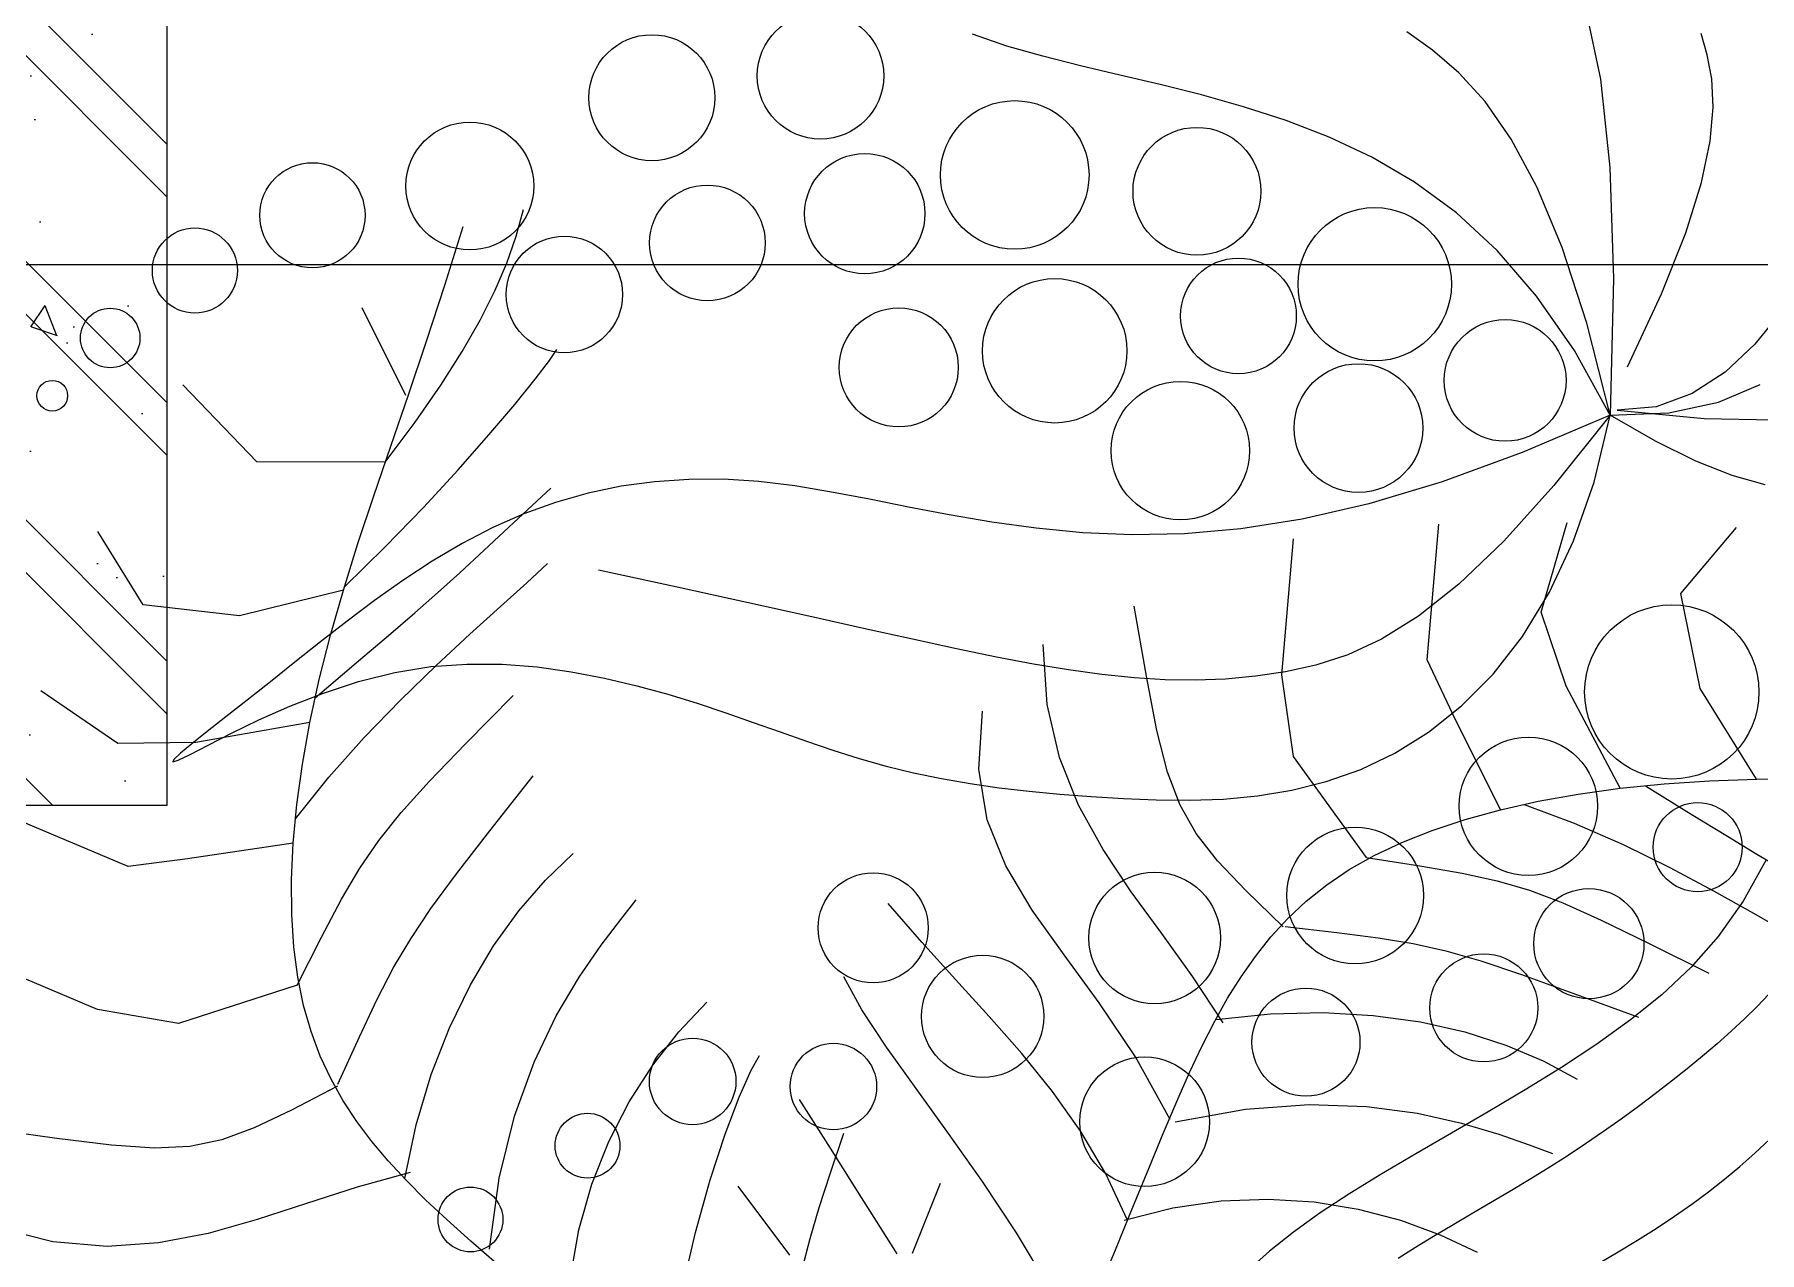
# Model space of a CAD drawing. Header units: millimetres. Extents: x -1030105 to 906887, y -616134 to 1220667.
# Drawn here: x -63602 to -62799, y 529337 to 529903 of the extents above; entities that cross this region are included whole.
import ezdxf
from ezdxf.enums import TextEntityAlignment as Align

# ---------------------------------------------------------------- set-up
doc = ezdxf.new("R2010")
doc.units = ezdxf.units.MM
doc.header["$MEASUREMENT"] = 0
doc.linetypes.add('CENTER', pattern=[2, 1.25, -0.25, 0.25, -0.25])
doc.linetypes.add('DASH', pattern=[0.35, 0.25, -0.1])
for name, color, linetype in [('A-Column', 4, 'Continuous'), ('A-Furniture', 143, 'Continuous'), ('A-Tree', 98, 'Continuous'), ('XR-BC-zColumn$0$LBC - BEACH CLUB - 240809 DG Rev$0$DA-WALL-PATT', 8, 'Continuous')]:
    doc.layers.add(name, color=color, linetype=linetype)
doc.styles.add('Arial_Bold', font='arialbd.ttf')

# ---------------------------------------------------------------- blocks, each defined once
blk = doc.blocks.new('FUR')
at = {"layer": 'A-Furniture', "color": 8, "linetype": 'DASH', "ltscale": 50}
blk.add_open_spline([(-56447.03599999993, -6097.049467972713), (-55194.80878073322, -4879.432741814177), (-50278.88373038909, -2284.573604768259), (-42421.47772418463, -5454.796933513135), (-32732.45049999998, -11254.02927138517), (-23301.95049999998, -9202.029271385167), (-18023.95049999998, -504.5292713851668), (-16595.45049999998, 8921.470728614833), (-19600.32320915881, 15918.27845925349), (-21321.18391267408, 18705.60147339047), (-21789.72381129679, 19344.96383619693)], degree=3, knots=[32574.7262056019, 32574.7262056019, 32574.7262056019, 32574.7262056019, 37697.74124470179, 48060.13185932349, 55585.25195803288, 69452.98974218499, 76151.42226405158, 84447.8370469563, 94470.7732435007, 98031.73488863441, 98031.73488863441, 98031.73488863441, 98031.73488863441], dxfattribs=at)
blk = doc.blocks.new('CAY8')
at = {"color": 0, "linetype": 'ByBlock'}
for p, q in [((-351.6444381290403, 305.9986172525332), (-340.1534032631444, 344.7551964492395)), ((-308.5530443902589, 301.6923264840461), (-297.061983541249, 340.4489056807524)), ((-391.0259884409297, 313.6002125650575), (-390.4267262721751, 334.7071972291542)), ((-272.6435279554989, 308.8694714781032), (-259.7160812525308, 333.2717606866954)), ((-421.5420808075341, 311.3281378751144), (-419.1543394197997, 328.9654699182738)), ((-230.9884681044477, 305.9986172525332), (-210.8791440974583, 321.7883249242168)), ((-391.1564333499318, 297.2719065580695), (-391.0259884409297, 313.6002125650575)), ((-421.0964048802834, 295.1873359887049), (-421.5420808075341, 311.3281378751144)), ((-269.7707562475825, 285.9025999530804), (-272.6435279554989, 308.8694714781032)), ((-353.0808239829985, 281.5963091846588), (-351.6444381290403, 305.9986172525332)), ((-304.2438868283843, 284.4671634106871), (-308.5530443902589, 301.6923264840461)), ((-230.9884681044477, 277.2900184166301), (-230.9884681044477, 305.9986172525332)), ((-185.02430265775, 277.2900184166301), (-164.9149786507605, 301.6923264840461)), ((-390.5339887516147, 284.5272948365182), (-391.1564333499318, 297.2719065580695)), ((-418.3587613015388, 280.162064025355), (-421.0964048802834, 295.1873359887049)), ((-275.45694403177, 291.7767229568726), (-276.2150402083917, 291.9934766523456)), ((-276.2150402083917, 291.9934766523456), (-275.565391181115, 290.5095494208235)), ((-273.4350054093502, 290.0593684473224), (-275.45694403177, 291.7767229568726)), ((-275.565391181115, 290.5095494208235), (-273.4423022445098, 287.1957228446499)), ((-273.4423022445098, 287.1957228446499), (-270.0929109040862, 282.2062252904234)), ((-270.2931270996905, 287.0414932372678), (-273.4350054093502, 290.0593684473224)), ((-266.175211861153, 282.923177440347), (-270.2931270996905, 287.0414932372678)), ((-388.8745823986083, 274.171393028797), (-390.5339887516147, 284.5272948365182)), ((-337.8384492674795, 247.9505052750046), (-353.0808239829985, 281.5963091846588)), ((-296.1236186878577, 253.8574933017753), (-304.2438868283843, 284.4671634106871)), ((-270.0929109040862, 282.2062252904234), (-265.8425627180895, 275.7661468222304)), ((-260.0703836181037, 252.9950194222129), (-269.7707562475825, 285.9025999530804)), ((-261.2251624515102, 277.9045011694125), (-266.175211861153, 282.923177440347)), ((-413.8705997349225, 265.8713217517015), (-418.3587613015388, 280.162064025355)), ((-255.5868816293205, 272.1855445386263), (-261.2251624515102, 277.9045011694125)), ((-219.9492264649725, 247.5571832707883), (-230.9884681044477, 277.2900184166301)), ((-180.9310226004291, 239.474281286648), (-185.02430265775, 277.2900184166301)), ((-385.8941420438041, 265.0092167622515), (-388.8745823986083, 274.171393028797)), ((-265.8425627180895, 275.7661468222304), (-261.0166032459438, 268.1005775022586)), ((-249.4042721525529, 265.966387661103), (-255.5868816293205, 272.1855445386263)), ((-408.1733698438602, 251.9341089335303), (-413.8705997349225, 265.8713217517015)), ((-261.0166032459438, 268.1005775022586), (-255.940378045043, 259.4346073942015)), ((-242.8191512641624, 259.4148060442985), (-249.4042721525529, 265.966387661103)), ((-381.3085954391117, 255.8457816656028), (-385.8941420438041, 265.0092167622515)), ((-374.8338703377503, 245.4861033667858), (-381.3085954391117, 255.8457816656028)), ((-255.940378045043, 259.4346073942015), (-250.9392326744182, 249.9933265614909)), ((-235.9649941446241, 252.569356772643), (-242.8191512641624, 259.4148060442985)), ((-401.8085212915812, 237.9694253371508), (-408.1733698438602, 251.9341089335303)), ((-326.7260404698445, 250.2454791255386), (-317.2173999558927, 251.9394438896943)), ((-317.2173999558927, 251.9394438896943), (-306.9992885301599, 253.1448896754246)), ((-306.9992885301599, 253.1448896754246), (-296.1236186878577, 253.8574933017753)), ((-296.1236186878577, 253.8574933017753), (-284.6423029247217, 254.0729315885128)), ((-288.9087036753826, 253.9928757754769), (-275.4918624506372, 245.5643056430799)), ((-284.6423029247217, 254.0729315885128), (-272.6072537363561, 253.7868813553378)), ((-272.6072537363561, 253.7868813553378), (-260.0703836181037, 252.9950194222129)), ((-260.0703836181037, 252.9950194222129), (-247.0836050655689, 251.6930226083805)), ((-252.6196084867534, 252.2480377560005), (-240.9814852950494, 241.3095226391324)), ((-247.0836050655689, 251.6930226083805), (-233.6988305749455, 249.8765677337378)), ((-228.9731904581549, 245.4362923239914), (-235.9649941446241, 252.569356772643)), ((-160.6058210888859, 235.6625661346134), (-136.1873655026775, 251.4522926655791)), ((-366.1858944916949, 232.7351974941284), (-374.8338703377503, 245.4861033667858)), ((-351.0210928378638, 242.3340655863303), (-343.5687643356123, 245.4265780708174)), ((-343.5687643356123, 245.4265780708174), (-335.493485770201, 248.06948014915)), ((-337.8384492674795, 247.9505052750046), (-322.8641005922091, 242.4002200870182)), ((-335.493485770201, 248.06948014915), (-326.7260404698445, 250.2454791255386)), ((-275.4918624506372, 245.5643056430799), (-262.6114872929738, 236.4684884238177)), ((-250.9392326744182, 249.9933265614909), (-246.3385126922494, 240.0018250665762)), ((-233.6988305749455, 249.8765677337378), (-219.9492264649725, 247.5571832707883)), ((-221.9751298696265, 238.0218651765917), (-228.9731904581549, 245.4362923239914)), ((-219.9492264649725, 247.5571832707883), (-205.7929743512486, 244.8098043039008)), ((-218.9424817393719, 247.3617989796421), (-205.8108754148689, 236.6627207476431)), ((-357.9196879496576, 238.8092353924603), (-351.0210928378638, 242.3340655863303)), ((-322.8641005922091, 242.4002200870182), (-311.0327043052803, 237.7738229602128)), ((-240.9814852950494, 241.3095226391324), (-231.8142538924858, 232.7307029825552)), ((-205.7929743512486, 244.8098043039008), (-191.1695096730964, 241.725217570247)), ((-191.1695096730964, 241.725217570247), (-176.0182678697729, 238.3942098074567)), ((-395.317503742297, 223.5962707292001), (-401.8085212915812, 237.9694253371508)), ((-364.3337663431721, 234.8693801853242), (-357.9196879496576, 238.8092353924603)), ((-311.0327043052803, 237.7738229602128), (-301.2604380493412, 233.4394929006539)), ((-262.6114872929738, 236.4684884238177), (-250.4236456903, 227.0707428679107)), ((-246.3385126922494, 240.0018250665762), (-242.4635636572402, 229.6851929732165)), ((-215.1022020440414, 230.3323278085609), (-221.9751298696265, 238.0218651765917)), ((-205.8108754148689, 236.6627207476431), (-192.9314197323383, 226.742412977308)), ((-180.9310226004291, 239.474281286648), (-168.0695853121852, 232.013656301724)), ((-176.0182678697729, 238.3942098074567), (-160.2786843797494, 234.9075677534875)), ((-375.985239665386, 225.8137655163755), (-370.3325446909785, 230.5317926611697)), ((-370.3325446909785, 230.5317926611697), (-364.3337663431721, 234.8693801853242)), ((-365.5941554632645, 232.7310793165179), (-350.9293902984045, 227.9485734774444)), ((-301.2604380493412, 233.4394929006539), (-292.4634794650101, 228.7654089153893)), ((-231.8142538924858, 232.7307029825552), (-224.3024592071142, 225.7807839658217)), ((-208.4857966457475, 222.3739326986051), (-215.1022020440414, 230.3323278085609)), ((-168.0695853121852, 232.013656301724), (-156.3978482512011, 225.7208118497165)), ((-160.2786843797494, 234.9075677534875), (-143.8901946426759, 231.3560781446595)), ((-143.8901946426759, 231.3560781446595), (-126.7922340978093, 227.8305277189302)), ((-381.3610679386384, 220.7325914474513), (-375.985239665386, 225.8137655163755)), ((-350.9293902984045, 227.9485734774444), (-339.2605204977717, 223.9517009842257)), ((-292.4634794650101, 228.7654089153893), (-283.5580061944765, 223.1197500113358)), ((-250.4236456903, 227.0707428679107), (-239.084405130392, 217.7363877253829)), ((-242.4635636572402, 229.6851929732165), (-239.5677797067747, 219.2414261919348)), ((-224.3024592071142, 225.7807839658217), (-217.6306461669865, 219.7289707697291)), ((-192.9314197323383, 226.742412977308), (-180.6794737762229, 217.7644814190007)), ((-156.3978482512011, 225.7208118497165), (-145.7458545903773, 220.5009664513509)), ((-126.7922340978093, 227.8305277189302), (-108.9242381845379, 224.421703213864)), ((-389.2417668584512, 208.4336448758568), (-395.317503742297, 223.5962707292001)), ((-386.536456254702, 215.2882704434614), (-381.3610679386384, 220.7325914474513)), ((-339.2605204977717, 223.9517009842257), (-329.4477829553271, 220.1860648017555)), ((-329.4477829553271, 220.1860648017555), (-320.3514145645731, 216.0972678942071)), ((-283.5580061944765, 223.1197500113358), (-273.4601958785552, 215.8706951949516)), ((-202.2573033394201, 214.1529323244486), (-208.4857966457475, 222.3739326986051)), ((-145.7458545903773, 220.5009664513509), (-135.9436475026141, 216.259338625061)), ((-391.6166716450225, 209.4116316665695), (-386.536456254702, 215.2882704434614)), ((-320.3514145645731, 216.0972678942071), (-310.8316522195364, 211.13091322726)), ((-273.4601958785552, 215.8706951949516), (-261.0862261596321, 206.3864234732191)), ((-239.5677797067747, 219.2414261919348), (-237.616749291321, 208.7601440256785)), ((-239.084405130392, 217.7363877253829), (-228.7498331006991, 208.8307417467167)), ((-217.6306461669865, 219.7289707697291), (-210.9833597006782, 213.8444685738305)), ((-180.6794737762229, 217.7644814190007), (-169.4303966288699, 209.8925318219717)), ((-135.9436475026141, 216.259338625061), (-126.8212701596331, 212.9011468912449)), ((-391.1627954239866, 209.8690276816069), (-374.9443678622247, 208.2538321970806)), ((-310.8316522195364, 211.13091322726), (-299.7487328133266, 204.7326037654802)), ((-210.9833597006782, 213.8444685738305), (-203.5451447357173, 207.3964825583989)), ((-196.5481117894724, 205.6755791647975), (-202.2573033394201, 214.1529323244486)), ((-169.4303966288699, 209.8925318219717), (-159.5595473745907, 203.290169935799)), ((-126.8212701596331, 212.9011468912449), (-118.2087657349894, 210.3316097692532)), ((-118.2087657349894, 210.3316097692532), (-109.936177400994, 208.4559457785017)), ((-396.7141912121133, 203.0162115733274), (-391.6166716450225, 209.4116316665695)), ((-374.9443678622247, 208.2538321970806), (-359.6323272642385, 205.4977095190279)), ((-359.6323272642385, 205.4977095190279), (-345.2817784571434, 201.7089942900438)), ((-299.7487328133266, 204.7326037654802), (-285.9628932402975, 196.3479424730413)), ((-261.0862261596321, 206.3864234732191), (-245.3522746787185, 194.0351138525966)), ((-237.616749291321, 208.7601440256785), (-236.5041094411408, 198.3038716249448)), ((-228.7498331006991, 208.8307417467167), (-219.5759970891286, 200.7191236816088)), ((-203.5451447357173, 207.3964825583989), (-194.5005462004174, 199.6542179035769)), ((-191.4677133838977, 196.9470836177225), (-196.5481117894724, 205.6755791647975)), ((-109.936177400994, 208.4559457785017), (-101.8335483302853, 207.1793734387993)), ((-401.9414920584222, 196.0155466181914), (-396.7141912121133, 203.0162115733274)), ((-345.2817784571434, 201.7089942900438), (-331.9478262690373, 196.9960211508242)), ((-219.5759970891286, 200.7191236816088), (-211.7189645826711, 193.766852280869)), ((-194.5005462004174, 199.6542179035769), (-183.0341090234851, 189.8868797891791)), ((-159.5595473745907, 203.290169935799), (-151.4422850958636, 198.1210015104534)), ((-407.4110512876414, 188.3231732573859), (-401.9414920584222, 196.0155466181914)), ((-331.9478262690373, 196.9960211508242), (-319.6855755274282, 191.4671247433089)), ((-285.9628932402975, 196.3479424730413), (-268.3343703936243, 185.4225323160808)), ((-236.5041094411408, 198.3038716249448), (-236.1234971868234, 187.9351341406236)), ((-187.0380063996399, 187.9684877633354), (-191.4677133838977, 196.9470836177225)), ((-151.4422850958636, 198.1210015104534), (-145.4539688762798, 194.5486322947272)), ((-145.4539688762798, 194.5486322947272), (-141.9699577989722, 192.7366680390496)), ((-319.6855755274282, 191.4671247433089), (-308.5501310592354, 185.2306397093071)), ((-211.7189645826711, 193.766852280869), (-205.3348030698889, 188.3392462946522)), ((-413.2353460013674, 179.8526279462185), (-407.4110512876414, 188.3231732573859)), ((-308.5501310592354, 185.2306397093071), (-298.5965976924253, 178.3949006903658)), ((-236.1234971868234, 187.9351341406236), (-236.3685495571899, 177.7164567224263)), ((-183.2589908366335, 178.7397916012433), (-187.0380063996399, 187.9684877633354)), ((-409.0996644252064, 182.551678090118), (-387.9325918826053, 182.0549317809655)), ((-387.9325918826053, 182.0549317809655), (-369.1204170304827, 179.5734140641234)), ((-369.1204170304827, 179.5734140641234), (-352.585834899377, 175.6065559342187)), ((-352.585834899377, 175.6065559342187), (-338.2515405183203, 170.6537883855508)), ((-298.5965976924253, 178.3949006903658), (-289.880080254572, 171.0682423275739)), ((-236.3685495571899, 177.7164567224263), (-237.1329035832878, 167.7103645220941)), ((-180.1306666954679, 169.2609951314462), (-183.2589908366335, 178.7397916012433)), ((-338.2515405183203, 170.6537883855508), (-326.0402289184403, 165.2145424122882)), ((-207.9492891230166, 149.3696902261599), (-205.6244228986016, 173.1292075637557)), ((-177.6530339756191, 159.5320983542715), (-180.1306666954679, 169.2609951314462)), ((-326.0402289184403, 165.2145424122882), (-315.8745951290311, 159.788249008403)), ((-237.1329035832878, 167.7103645220941), (-238.310196294462, 157.9793826892073)), ((-315.8745951290311, 159.788249008403), (-307.6773341808275, 154.874339168784)), ((-175.8260926766943, 149.5531012693918), (-177.6530339756191, 159.5320983542715)), ((-414.8217997479205, 157.7185587842632), (-400.4439684549998, 156.8858986028954)), ((-400.4439684549998, 156.8858986028954), (-386.6384441060054, 154.6065946029285)), ((-386.6384441060054, 154.6065946029285), (-373.4893896300255, 151.0320395988911)), ((-307.6773341808275, 154.874339168784), (-301.3711411031236, 150.9722438874687)), ((-238.310196294462, 157.9793826892073), (-239.794064720516, 148.5860363743941)), ((-373.4893896300255, 151.0320395988911), (-361.0809679558206, 146.3136264043951)), ((-239.794064720516, 148.5860363743941), (-241.4854453062708, 139.5709669323205)), ((-210.1083541678654, 128.3112546407738), (-207.9492891230166, 149.3696902261599)), ((-174.6498427994793, 139.3240038772656), (-175.8260926766943, 149.5531012693918)), ((-361.0809679558206, 146.3136264043951), (-349.4973420130682, 140.6027478327251)), ((-349.4973420130682, 140.6027478327251), (-338.8226747307908, 134.0507966980167)), ((-241.4854453062708, 139.5709669323205), (-243.3144721545232, 130.8872805300725)), ((-174.1242843440396, 128.8448061773688), (-174.6498427994793, 139.3240038772656)), ((-338.8226747307908, 134.0507966980167), (-329.1411290379456, 126.8091658138819)), ((-243.3144721545232, 130.8872805300725), (-245.2185787818435, 122.466199539298)), ((-212.0859764125034, 109.6537806378929), (-210.1083541678654, 128.3112546407738)), ((-174.2202196176931, 118.1071715018279), (-174.1242843440396, 128.8448061773688)), ((-414.7415354125824, 124.4183533439082), (-397.3437647140945, 122.4695145579699)), ((-397.3437647140945, 122.4695145579699), (-381.4004546313645, 119.883527767257)), ((-381.4004546313645, 119.883527767257), (-367.456703226866, 116.975298150408)), ((-245.2185787818435, 122.466199539298), (-247.1351987057842, 114.2389463308591)), ((-174.7916601609595, 107.0694165086552), (-174.2202196176931, 118.1071715018279)), ((-367.456703226866, 116.975298150408), (-356.0576085637931, 114.0597308886809)), ((-356.0576085637931, 114.0597308886809), (-347.748268704685, 111.4517311611071)), ((-247.1351987057842, 114.2389463308591), (-249.0017654433741, 106.1367432765346)), ((-400.8985832363014, 93.93598275101431), (-382.3261971223528, 111.447556904177)), ((-347.748268704685, 111.4517311611071), (-343.0737817123427, 109.4662041477659)), ((-213.8665142366135, 93.09714804663417), (-212.0859764125034, 109.6537806378929)), ((-249.0017654433741, 106.1367432765346), (-250.7557125121002, 98.09081274672826)), ((-175.6634198214142, 95.68152118805483), (-174.7916601609595, 107.0694165086552)), ((-250.7557125121002, 98.09081274672826), (-252.3344734289913, 90.03237711354632)), ((-368.0686793536279, 85.52194599921677), (-354.7467094988297, 96.24387016711444)), ((-215.4343260186997, 78.34123669729343), (-213.8665142366135, 93.09714804663417)), ((-176.6603124478115, 83.89346552996903), (-175.6634198214142, 95.68152118805483)), ((-404.9854889286853, 89.83842626470323), (-395.2725417517631, 88.48371190679791)), ((-395.2725417517631, 88.48371190679791), (-385.9201759199477, 86.84304272534973)), ((-326.2370211945436, 80.8448275231076), (-317.1335786784821, 87.32092265924621)), ((-252.3344734289913, 90.03237711354632), (-253.675481710683, 81.89265874752346)), ((-385.9201759199477, 86.84304272534973), (-375.637969104695, 84.7583660758628)), ((-378.7738916518774, 76.90862505730365), (-368.0686793536279, 85.52194599921677)), ((-375.637969104695, 84.7583660758628), (-363.1354989780502, 82.07162931194216)), ((-253.675481710683, 81.89265874752346), (-254.7297269463725, 73.61330088520663)), ((-177.607151887858, 71.65522952460196), (-176.6603124478115, 83.89346552996903)), ((-387.9977968679432, 69.49250382983337), (-378.7738916518774, 76.90862505730365)), ((-336.401122192523, 72.3436777613988), (-326.2370211945436, 80.8448275231076)), ((-304.3026046941795, 65.52359723731388), (-294.0599241667496, 76.69442385558978)), ((-216.7737701386413, 65.08592641990435), (-215.4343260186997, 78.34123669729343)), ((-37.61673210890694, 70.35419078934683), (-35.31011444184514, 80.82557227449615)), ((-347.5809473360114, 62.30769843726921), (-336.401122192523, 72.3436777613988)), ((-254.7297269463725, 73.61330088520663), (-255.5024230092804, 65.17763021953033)), ((-178.3287519901114, 58.91679316209229), (-177.607151887858, 71.65522952460196)), ((-396.8758454762556, 62.36217880487129), (-387.9977968679432, 69.49250382983337)), ((-39.44784450642146, 59.37948261582824), (-37.61673210890694, 70.35419078934683)), ((-359.7315622889928, 51.22711461275503), (-347.5809473360114, 62.30769843726921)), ((-314.1740806295038, 54.2901213905734), (-304.3026046941795, 65.52359723731388)), ((-255.5024230092804, 65.17763021953033), (-256.0123398445994, 56.57939431035811)), ((-217.8692049755318, 53.03109704423878), (-216.7737701386413, 65.08592641990435)), ((-396.1725858089321, 57.90144799411974), (-374.6265338439462, 51.92761279286242)), ((-256.0123398445994, 56.57939431035811), (-256.2782473964744, 47.81234071539257)), ((-178.6499266019509, 45.62813643244772), (-178.3287519901114, 58.91679316209229)), ((-40.97863778628926, 47.94834150630959), (-39.44784450642146, 59.37948261582824)), ((-372.8080327155167, 39.59215134982696), (-359.7315622889928, 51.22711461275503)), ((-323.9163959737252, 43.1763339069239), (-314.1740806295038, 54.2901213905734)), ((-266.1310798058093, 50.3035335256809), (-251.4838052671967, 54.51260685362104)), ((-251.4838052671967, 54.51260685362104), (-234.2944265078968, 55.33530024856191)), ((-218.7049889084647, 41.87662839961013), (-217.8692049755318, 53.03109704423878)), ((-279.0867098703584, 43.28780508400996), (-266.1310798058093, 50.3035335256809)), ((-256.2782473964744, 47.81234071539257), (-256.3189156101635, 38.87021699325305)), ((-42.38429810060734, 36.10766121309462), (-40.97863778628926, 47.94834150630959)), ((-333.7715947270608, 32.36457237811737), (-323.9163959737252, 43.1763339069239)), ((-291.2011552085805, 34.04514634885891), (-279.0867098703584, 43.28780508400996)), ((-219.262351992902, 31.35835221382331), (-218.7049889084647, 41.87662839961013)), ((-178.3954895716724, 31.73923932541402), (-178.6499266019509, 45.62813643244772)), ((-386.7654242800254, 27.89303371137248), (-372.8080327155167, 39.59215134982696)), ((-256.3189156101635, 38.87021699325305), (-256.1531144305973, 29.7467707034757)), ((-245.3445772471296, 31.13239708212677), (-230.1314838701201, 36.54404216280273)), ((-230.1314838701201, 36.54404216280273), (-212.6195316337307, 39.72340049386003)), ((-43.84001160094886, 23.90433548861802), (-42.38429810060734, 36.10766121309462)), ((-343.9817208903823, 22.03717439603679), (-333.7715947270608, 32.36457237811737)), ((-303.3248755675577, 23.15528213943071), (-291.2011552085805, 34.04514634885891)), ((-258.7884816666174, 23.88567893571053), (-245.3445772471296, 31.13239708212677)), ((-219.5100109874238, 21.35590780177336), (-219.262351992902, 31.35835221382331)), ((-177.3738487462742, 17.17530455949782), (-178.3954895716724, 31.73923932541402)), ((-401.558802646503, 16.61998675982068), (-386.7654242800254, 27.89303371137248)), ((-256.1531144305973, 29.7467707034757), (-255.7996138025755, 20.43574940382859)), ((-354.7888184639069, 12.37647755236867), (-343.9817208903823, 22.03717439603679)), ((-316.3083306943063, 11.19793727630349), (-303.3248755675577, 23.15528213943071)), ((-270.992867031031, 15.20110140658107), (-258.7884816666174, 23.88567893571053)), ((-219.4135543265857, 11.78488637560258), (-219.5100109874238, 21.35590780177336)), ((-45.52096443980372, 11.38525808564191), (-43.84001160094886, 23.90433548861802)), ((-255.7996138025755, 20.43574940382859), (-255.2771836710945, 10.93090065293109)), ((-175.3277879671059, 1.762425763861756), (-177.3738487462742, 17.17530455949782)), ((-366.4349314485717, 3.564819439061466), (-354.7888184639069, 12.37647755236867)), ((-331.0019803362356, -1.247163421516234), (-316.3083306943063, 11.19793727630349)), ((-282.4874032434072, 5.475878179009669), (-270.992867031031, 15.20110140658107)), ((-255.2771836710945, 10.93090065293109), (-254.5764390634267, 1.236392831344347)), ((-218.9385704446158, 2.560879148762979), (-219.4135543265857, 11.78488637560258)), ((-218.540621287566, 8.223623357271208), (-198.2815037892924, 14.17610812814564)), ((-47.60234276828669, -1.402677243857397), (-45.52096443980372, 11.38525808564191)), ((-293.8017602062591, -4.892777064042093), (-282.4874032434072, 5.475878179009669)), ((-234.1100728094443, 3.301959792350317), (-218.540621287566, 8.223623357271208)), ((-402.7292874286486, 2.307691833726494), (-388.4236618580308, -1.831372961378293)), ((-379.1621038449866, -4.215462352198301), (-366.4349314485717, 3.564819439061466)), ((-254.5764390634267, 1.236392831344347), (-253.5753753379813, -8.601922394829671)), ((-246.0385728756937, -1.228321807318935), (-234.1100728094443, 3.301959792350317)), ((-218.0506477756117, -6.400522666996039), (-218.9385704446158, 2.560879148762979)), ((-171.983685073892, -14.69808070363615), (-175.3277879671059, 1.762425763861756)), ((-388.4236618580308, -1.831372961378293), (-375.3338194277658, -5.529188120692197)), ((-379.467949244774, -3.413427010940723), (-374.1461939758137, -17.31529536812559)), ((-348.2562842402967, -13.6002951336468), (-331.0019803362356, -1.247163421516234)), ((-305.4656078226235, -15.50765063863037), (-293.8017602062591, -4.892777064042093)), ((-255.3748360087175, -6.006660683027803), (-246.0385728756937, -1.228321807318935)), ((-50.25933273895316, -14.41257674757617), (-47.60234276828669, -1.402677243857397)), ((-375.3338194277658, -5.529188120692197), (-363.4276693109987, -8.885449513667481)), ((-363.4276693109987, -8.885449513667481), (-352.6052020982588, -11.98429901568852)), ((-263.1675767300021, -11.67249607593658), (-255.3748360087175, -6.006660683027803)), ((-253.5753753379813, -8.601922394829671), (-252.1238329366879, -18.52777253656495)), ((-216.7153747546527, -15.18372785907377), (-218.0506477756117, -6.400522666996039)), ((-352.6052020982588, -11.98429901568852), (-342.7494287368445, -14.9059900034099)), ((-348.7602569810751, -15.08351356517778), (-342.6917056584334, -35.36809888891548)), ((-342.7494287368445, -14.9059900034099), (-333.7433601728098, -17.73077585387909)), ((-270.4655095609032, -18.86526722655071), (-263.1675767300021, -11.67249607593658)), ((-214.8983398159016, -23.87314521454209), (-216.7153747546527, -15.18372785907377)), ((-167.0679179077324, -32.4048984863166), (-171.983685073892, -14.69808070363615)), ((-53.69242549105365, -27.5952297251406), (-50.25933273895316, -14.41257674757617)), ((-374.1461939758137, -17.31529536812559), (-370.4951066554477, -31.2467316556922)), ((-333.7433601728098, -17.73077585387909), (-325.4700073527329, -20.5389099437507)), ((-318.0086159942275, -25.97152886100776), (-305.4656078226235, -15.50765063863037)), ((-278.3173490232348, -28.22441337635792), (-270.4655095609032, -18.86526722655071)), ((-252.1238329366879, -18.52777253656495), (-250.0716522999701, -28.48488510660354)), ((-325.4700073527329, -20.5389099437507), (-317.8123812231261, -23.4106456496138)), ((-317.8123812231261, -23.4106456496138), (-310.6534927299781, -26.42623634910524)), ((-317.2371162965992, -23.70096444555929), (-313.7614887489453, -39.62472851617167)), ((-212.5651313935214, -32.55318352112772), (-214.8983398159016, -23.87314521454209)), ((-310.6534927299781, -26.42623634910524), (-303.876352819867, -29.66593541829025)), ((-303.876352819867, -29.66593541829025), (-297.3826468156749, -33.20848278926678)), ((-287.7718096391382, -40.38937376553622), (-278.3173490232348, -28.22441337635792)), ((-250.0716522999701, -28.48488510660354), (-247.2686738692992, -38.41698761605039)), ((-213.6005997328011, -31.57947882445842), (-173.1899774817412, -30.53166079689072)), ((-58.20333211238722, -40.89215768651593), (-53.69242549105365, -27.5952297251406)), ((-370.4951066554477, -31.2467316556922), (-368.3967119368153, -45.08090922026713)), ((-342.6917056584334, -35.36809888891548), (-339.2384875225962, -54.02637151409544)), ((-297.3826468156749, -33.20848278926678), (-291.1487575445844, -37.12656461178085)), ((-237.252441472423, -37.75412259300901), (-213.6005997328011, -31.57947882445842)), ((-209.5935018534346, -41.32365011534966), (-212.5651313935214, -32.55318352112772)), ((-160.3068643075658, -51.55671122560125), (-167.0679179077324, -32.4048984863166)), ((-313.7614887489453, -39.62472851617167), (-311.651036417823, -55.0390332510633)), ((-291.1487575445844, -37.12656461178085), (-285.1697422100824, -41.49135358938474)), ((-264.5413497055179, -62.64760758749435), (-237.252441472423, -37.75412259300901)), ((-247.2686738692992, -38.41698761605039), (-243.5647380858845, -48.26780757758206)), ((-64.11906867810285, -54.24256519418668), (-58.20333211238722, -40.89215768651593)), ((-383.7348045724339, -47.16794191606277), (-390.1819140089556, -41.39648008604672)), ((-368.3967119368153, -45.08090922026713), (-367.7330344729908, -58.69100140631599)), ((-287.5928688424592, -40.95342361145413), (-287.6096405305416, -56.37831966110934)), ((-285.1697422100824, -41.49135358938474), (-279.4406580150662, -46.37402242733333)), ((-205.5098592834311, -50.34594652719352), (-209.5935018534346, -41.32365011534966)), ((-377.2750720724416, -53.65109242503058), (-383.7348045724339, -47.16794191606277)), ((-279.4406580150662, -46.37402242733333), (-273.956562163743, -51.84574382937535)), ((-243.5647380858845, -48.26780757758206), (-238.8096853906736, -57.9810725023035)), ((-199.7527757026019, -59.79687283628846), (-205.5098592834311, -50.34594652719352)), ((-24.61517398382239, -55.1760762924805), (-20.09394581816559, -46.95895620665215)), ((-370.7387230470686, -60.87927843361649), (-377.2750720724416, -53.65109242503058)), ((-339.2384875225962, -54.02637151409544), (-337.9017269229789, -70.97752017061248)), ((-311.651036417823, -55.0390332510633), (-310.8197552654074, -69.85799359863267)), ((-273.956562163743, -51.84574382937535), (-268.7125118585518, -57.97769050043826)), ((-151.4269021144264, -72.35220256513821), (-160.3068643075658, -51.55671122560125)), ((-71.76665126348053, -67.58565681103028), (-64.11906867810285, -54.24256519418668)), ((-30.38627384658867, -63.62626861443823), (-24.61517398382239, -55.1760762924805)), ((-364.0617640357141, -68.88584676196297), (-370.7387230470686, -60.87927843361649)), ((-367.7330344729908, -58.69100140631599), (-368.3860989179648, -71.95018156007245)), ((-287.6096405305416, -56.37831966110934), (-287.8050130866304, -68.71117584781132)), ((-268.7125118585518, -57.97769050043826), (-263.7035643038307, -64.84103514394337)), ((-238.8096853906736, -57.9810725023035), (-232.8533562255961, -67.50050990249838)), ((-191.7608231304966, -69.85322912154334), (-199.7527757026019, -59.79687283628846)), ((-264.5413497055179, -62.64760758749435), (-265.1926563798097, -78.60419191916844)), ((-263.7035643038307, -64.84103514394337), (-258.9247767028046, -72.5069504650146)), ((-38.03145227543246, -72.3175156026391), (-30.38627384658867, -63.62626861443823)), ((-357.1912879220454, -77.66668402422329), (-364.0617640357141, -68.88584676196297)), ((-337.9017269229789, -70.97752017061248), (-338.1825482077529, -86.14073358967107)), ((-310.8197552654074, -69.85799359863267), (-311.1816412520402, -83.99572450898086)), ((-287.8050130866304, -68.71117584781132), (-288.3540432541613, -79.20728940537629)), ((-232.8533562255961, -67.50050990249838), (-225.5500405242328, -76.74981493804626)), ((-180.9725735857483, -80.69181546265281), (-191.7608231304966, -69.85322912154334)), ((-81.47309594412764, -80.86063709867994), (-71.76665126348053, -67.58565681103028)), ((-368.3860989179648, -71.95018156007245), (-370.2379299242875, -84.7316230269189)), ((-258.9247767028046, -72.5069504650146), (-254.3753889633426, -81.02674108667816)), ((-219.4306533198014, -83.31366716577577), (-204.3801526526058, -73.8925466661949)), ((-204.3801526526058, -73.8925466661949), (-163.9695223724684, -72.84475335018033)), ((-140.1544091681699, -94.99005614634916), (-151.4269021144264, -72.35220256513821)), ((-48.17491613840502, -81.25779968811366), (-38.03145227543246, -72.3175156026391)), ((-350.1187329640507, -87.0678360064685), (-357.1912879220454, -77.66668402422329)), ((-288.3540432541613, -79.20728940537629), (-289.4317877766352, -89.12195756893016)), ((-265.1926563798097, -78.60419191916844), (-265.9365189945438, -91.28615378930954)), ((-254.3753889633426, -81.02674108667816), (-250.0713718131356, -90.37223930887376)), ((-225.5500405242328, -76.74981493804626), (-216.7718261923346, -85.57255336294293)), ((-166.8265990879063, -92.48943193852574), (-180.9725735857483, -80.69181546265281)), ((-93.5654187947348, -94.00671061994763), (-81.47309594412764, -80.86063709867994)), ((-61.44087230453988, -90.45510330104116), (-48.17491613840502, -81.25779968811366)), ((-377.7941181869301, -90.06247058918052), (-381.605550959719, -85.31349165478423)), ((-370.2379299242875, -84.7316230269189), (-373.1705521460808, -96.90849915171384)), ((-338.1825482077529, -86.14073358967107), (-339.5820757266611, -99.43520050188636)), ((-311.1816412520402, -83.99572450898086), (-312.6506903398313, -97.36634093175053)), ((-246.0328786842565, -100.4954093503602), (-219.4306533198014, -83.31366716577577)), ((-216.7718261923346, -85.57255336294293), (-206.39525062953, -93.792258579173)), ((-373.9453652117354, -95.01328458149328), (-377.7941181869301, -90.06247058918052)), ((-342.8466237647717, -96.8978882881911), (-350.1187329640507, -87.0678360064685)), ((-289.4317877766352, -89.12195756893016), (-291.2133033980117, -99.71047757307497)), ((-265.9365189945438, -91.28615378930954), (-267.0389154947825, -101.9195129388154)), ((-250.0713718131356, -90.37223930887376), (-246.0328786842565, -100.4954093503602)), ((-78.45352764241215, -99.91740887238666), (-61.44087230453988, -90.45510330104116)), ((-373.1705521460808, -96.90849915171384), (-377.0659902358948, -108.3539832810839)), ((-370.0570966326977, -100.1220564070591), (-373.9453652117354, -95.01328458149328)), ((-335.3774849271849, -106.9654264489491), (-342.8466237647717, -96.8978882881911)), ((-206.39525062953, -93.792258579173), (-194.2968512342686, -101.2324639894414)), ((-148.761471656062, -105.4228786287913), (-166.8265990879063, -92.48943193852574)), ((-126.2157633089791, -119.6689556124893), (-140.1544091681699, -94.99005614634916)), ((-108.3706358914333, -106.9630819369249), (-93.5654187947348, -94.00671061994763)), ((-366.1271170481177, -105.3449088406906), (-370.0570966326977, -100.1220564070591)), ((-339.5820757266611, -99.43520050188636), (-341.6014338279401, -110.7801096377425)), ((-312.6506903398313, -97.36634093175053), (-315.1408984895806, -109.8839578155366)), ((-291.2133033980117, -99.71047757307497), (-293.8736468613333, -112.2281466526092)), ((-267.0389154947825, -101.9195129388154), (-268.7658238252607, -111.7302891085837)), ((-246.0328786842565, -100.4954093503602), (-242.280063008975, -111.348215430944)), ((-194.2968512342686, -101.2324639894414), (-180.3531654058515, -107.7167029957982)), ((-99.83708902085891, -109.6526988328533), (-78.45352764241215, -99.91740887238666)), ((-7.731948945676777, -98.96488932151806), (-27.59866619572676, -105.5220729464399)), ((-362.1532310562307, -110.6379646573314), (-366.1271170481177, -105.3449088406906)), ((-327.7138410535463, -117.079036067973), (-335.3774849271849, -106.9654264489491)), ((-243.6745909486253, -107.3153658026331), (-247.5446055466291, -122.6801114864993)), ((-207.4126888435258, -115.6559883555874), (-186.4576312992267, -105.8266664941239)), ((-186.4576312992267, -105.8266664941239), (-159.2548744099458, -110.5806768529856)), ((-126.2157633089791, -119.6689556124893), (-148.761471656062, -105.4228786287913)), ((-126.2157633089791, -119.6689556124893), (-108.3706358914333, -106.9630819369249)), ((-27.59866619572676, -105.5220729464399), (-53.27677708362717, -111.2844594373873)), ((-358.1332432561885, -115.9573466321872), (-362.1532310562307, -110.6379646573314)), ((-341.6014338279401, -110.7801096377425), (-343.7417468609401, -120.0946497278546)), ((-315.1408984895806, -109.8839578155366), (-318.5662616630052, -121.4626901101783)), ((-293.8736468613333, -112.2281466526092), (-297.5878749101012, -127.9302620429862)), ((-268.7658238252607, -111.7302891085837), (-271.3832219311716, -121.9445020395124)), ((-242.280063008975, -111.348215430944), (-238.8330782194953, -122.8826217688602)), ((-180.3531654058515, -107.7167029957982), (-164.4407305427285, -113.0685090001625)), ((-126.2157633089791, -119.6689556124893), (-99.83708902085891, -109.6526988328533)), ((-53.27677708362717, -111.2844594373873), (-85.80342749365627, -116.063077443634)), ((-354.064958246161, -121.2591775402016), (-358.1332432561885, -115.9573466321872)), ((-319.8582167465047, -127.0473027246899), (-327.7138410535463, -117.079036067973)), ((-235.7120777486107, -135.0505925831949), (-207.4126888435258, -115.6559883555874)), ((-164.4407305427285, -113.0685090001625), (-146.436084044135, -117.1114154049119)), ((-146.436084044135, -117.1114154049119), (-126.2157633089791, -119.6689556124893)), ((-85.80342749365627, -116.063077443634), (-126.2157633089791, -119.6689556124893)), ((-349.9461806239906, -126.4995801565801), (-354.064958246161, -121.2591775402016)), ((-343.7417468609401, -120.0946497278546), (-345.5041391747491, -127.2980095026414)), ((-318.5662616630052, -121.4626901101783), (-322.8407758212979, -132.0166527652527)), ((-271.3832219311716, -121.9445020395124), (-275.1570877580361, -133.7881714715822)), ((-247.5446055466291, -122.6801114864993), (-252.2149869664991, -137.7408383109123)), ((-132.3221282928407, -133.8478067912929), (-126.2157633089791, -119.6689556124893)), ((-126.2157633089791, -119.6689556124893), (-123.5716842821112, -136.7901303816379)), ((-124.4986323813264, -121.5627481487663), (-124.0480692650726, -147.4323731259919)), ((-122.143962637294, -132.9109314135549), (-124.4986323813264, -121.5627481487663)), ((-345.7769103397131, -131.6408932069007), (-349.9461806239906, -126.4995801565801)), ((-311.8131366086436, -136.6788119983303), (-319.8582167465047, -127.0473027246899)), ((-238.8330782194953, -122.8826217688602), (-235.7120777486107, -135.0505925831949)), ((-111.3394649889506, -123.1302956508207), (-88.73607109008844, -130.7201808769369)), ((-341.56592874546, -136.6703192190816), (-345.7769103397131, -131.6408932069007)), ((-297.5878749101012, -127.9302620429862), (-302.5310442882746, -148.0721209780877)), ((-88.73607109008844, -130.7201808769369), (-70.00444685295042, -135.8206221196942)), ((-337.324212544574, -141.5812766724612), (-341.56592874546, -136.6703192190816)), ((-303.5811252430703, -145.7821494684522), (-311.8131366086436, -136.6788119983303)), ((-275.1570877580361, -133.7881714715822), (-280.3533992500652, -148.4873171470663)), ((-252.2149869664991, -137.7408383109123), (-257.3865239359639, -152.2362275724499)), ((-235.7120777486107, -135.0505925831949), (-232.9372150275431, -147.8040920929689)), ((-136.8197139233507, -146.4193677285712), (-132.3221282928407, -133.8478067912929)), ((-123.5716842821112, -136.7901303816379), (-118.7713691767767, -151.0503880537199)), ((-117.0292064463338, -143.0791576858664), (-122.143962637294, -132.9109314135549)), ((-70.00444685295042, -135.8206221196942), (-54.6415355702029, -138.7801085232622)), ((-23.73451237424706, -138.2977301426199), (-16.81588583500525, -136.1782886329584)), ((-16.81588583500525, -136.1782886329584), (-10.75068871302756, -133.6603380060678)), ((-333.0627384400705, -146.3671840457882), (-337.324212544574, -141.5812766724612)), ((-234.1200833925595, -142.3675308527872), (-240.9268516245338, -156.8162308156952)), ((-109.645193016584, -152.0716407617711), (-117.0292064463338, -143.0791576858664)), ((-54.6415355702029, -138.7801085232622), (-42.14428053444681, -139.9471292321377)), ((-42.14428053444681, -139.9471292321377), (-32.00962503828305, -139.6701733905556)), ((-32.00962503828305, -139.6701733905556), (-23.73451237424706, -138.2977301426199)), ((-376.3479134159552, -144.503862068972), (-372.3067775600994, -149.9189691248885)), ((-328.792483135423, -151.0214598180082), (-333.0627384400705, -146.3671840457882)), ((-295.1020493469314, -154.1955726575379), (-303.5811252430703, -145.7821494684522)), ((-232.9372150275431, -147.8040920929689), (-230.5286434890204, -161.0950845177267)), ((-203.61935451914, -155.2015702709741), (-176.3158545222159, -146.3301253463196)), ((-176.3158545222159, -146.3301253463196), (-155.0848272874118, -160.5759409746152)), ((-139.8382394504351, -157.5882413409472), (-136.8197139233507, -146.4193677285712)), ((-124.0480692650726, -147.4323731259919), (-122.0512094679852, -168.0141455146495)), ((-372.3067775600994, -149.9189691248885), (-368.2182228883084, -155.1941080035012)), ((-324.52442333404, -155.5375224676081), (-328.792483135423, -151.0214598180082)), ((-280.3533992500652, -148.4873171470663), (-287.2381343533034, -167.2679588055526)), ((-257.3865239359639, -152.2362275724499), (-262.7600051830141, -165.9049605672972)), ((-118.7713691767767, -151.0503880537199), (-112.1478783127222, -162.7512452882056)), ((-100.4827515572961, -159.8925944391722), (-109.645193016584, -152.0716407617711)), ((-368.2182228883084, -155.1941080035012), (-364.0901525116333, -160.3095339572446)), ((-320.2695357384782, -159.9087904738608), (-324.52442333404, -155.5375224676081)), ((-286.0651439985068, -161.8760268619935), (-295.1020493469314, -154.1955726575379)), ((-240.9268516245338, -156.8162308156952), (-246.2529636663658, -168.185787042994)), ((-228.4856478605197, -174.8884643182446), (-203.61935451914, -155.2015702709741)), ((-141.5074241226448, -167.5590305428832), (-139.8382394504351, -157.5882413409472)), ((-364.0901525116333, -160.3095339572446), (-359.9304695394876, -165.24550223816)), ((-316.0387970529973, -164.1286823152532), (-320.2695357384782, -159.9087904738608)), ((-276.0969863695918, -168.8101293219352), (-286.0651439985068, -161.8760268619935)), ((-230.5286434890204, -161.0950845177267), (-228.4856478605197, -174.8884643182446)), ((-90.03271127719745, -166.5462325148601), (-100.4827515572961, -159.8925944391722)), ((-359.9304695394876, -165.24550223816), (-355.7470770834461, -169.9822680991401)), ((-311.8413545123749, -168.1895195205852), (-316.0387970529973, -164.1286823152532)), ((-307.6790374834145, -172.0792358134913), (-311.8413545123749, -168.1895195205852)), ((-262.7600051830141, -165.9049605672972), (-268.0362194364261, -178.4857185928831)), ((-246.2529636663658, -168.185787042994), (-250.541457218822, -177.4775714135958)), ((-355.7470770834461, -169.9822680991401), (-351.5478782542323, -174.5000867922263)), ((-303.5518458641582, -175.7846679675258), (-307.6790374834145, -172.0792358134913)), ((-264.8241536325058, -174.9844972768242), (-276.0969863695918, -168.8101293219352)), ((-351.5478782542323, -174.5000867922263), (-347.3308423769395, -178.7910055697848)), ((-347.3308423769395, -178.7910055697848), (-343.0542036390525, -182.8942396810289)), ((-299.4597795531063, -179.2926527568325), (-303.5518458641582, -175.7846679675258)), ((-268.0362194364261, -178.4857185928831), (-272.9159554235357, -189.7171829449344)), ((-251.8732229605503, -180.3857479663184), (-264.8241536325058, -174.9844972768242)), ((-250.541457218822, -177.4775714135958), (-254.2353699818177, -185.6929558049724)), ((-228.4856478605197, -174.8884643182446), (-226.7240380502171, -189.2008469280827)), ((-343.0542036390525, -182.8942396810289), (-338.6662624422952, -186.8607963754966)), ((-295.4028384487592, -182.5900269544418), (-299.4597795531063, -179.2926527568325)), ((-291.3810224499448, -185.6636273343665), (-295.4028384487592, -182.5900269544418)), ((-338.6662624422952, -186.8607963754966), (-334.1153191894391, -190.7416829022677))]:
    blk.add_line(p, q, dxfattribs=at)
for centre, radius in [((-172.4258827462818, 339.7466843330785), 4.545372486394402), ((-153.5072244487073, 324.6217852167556), 8.822843673474523), ((-130.8048344920371, 301.93442711227), 12.60709149153757), ((-110.6249409691791, 269.1638217898453), 15.59099735597442), ((-96.75127553968741, 223.7891244401562), 18.94813183971715), ((-125.5393248780292, 192.3368960959069), 17.24927962176853), ((-401.0320360850292, 189.1356083871815), 9.60384426601566), ((-64.67465038265618, 173.1292075637557), 18.66978943225168), ((-105.5799740842103, 151.945839492686), 17.14734747035369), ((-375.4048047188389, 157.1227878810478), 9.60384426601566), ((-352.9809772729477, 128.3112550827882), 12.81361568325039), ((-52.60773085163055, 124.2168672088392), 18.73870680104093), ((-91.70628267160464, 106.5711421433898), 17.82511153813365), ((-135.8498273596615, 91.44624302667398), 17.64572506551252), ((-349.7775733522558, 86.6945903102187), 12.80511311516639), ((-301.7265145401743, 80.29201489355364), 16.32382515663563), ((-75.31012080830078, 63.71727074289265), 22.01284316869965), ((-125.7598676070684, 46.07154567744328), 21.3969291632495), ((-324.1503419856072, 45.07790667869449), 18.11519118753826), ((-150.9847280148952, 5.738481366790438), 20.51842207483037), ((-74.0488855829517, 9.519710860871783), 18.94815065717508), ((-295.3197066982666, -2.941314651650828), 19.47298373191511), ((-349.7775733522558, -6.142602359983357), 19.20768853203212), ((-109.3637057433716, -6.865591800798938), 17.14438200037023), ((-95.4900143312243, -45.93825256649689), 22.72236951363427), ((-138.3722978108181, -45.93825256649689), 19.07366132155314), ((-320.9469380649152, -50.96055484095086), 16.01023344620376), ((-276.0993091565742, -60.56439910699373), 20.24801601463795), ((-119.453639513702, -87.53173928092838), 18.04683458001724), ((-304.9299184608662, -102.1810638796287), 16.01319991644086), ((-244.0652699481489, -108.5836392962283), 20.50649462682387), ((-282.506091014975, -130.992615536712), 16.32382515663548), ((-205.6244228986016, -146.9990163601378), 25.82640334534917), ((-250.4720777899911, -159.8041483349716), 13.19974248093202)]:
    blk.add_circle(centre, radius, dxfattribs=at)
blk = doc.blocks.new('CÂY')
at = {"layer": 'A-Tree', "color": 8, "ltscale": 10, "xscale": 1.569782766103744, "yscale": 1.569782766103744, "zscale": 1.569782766103744, "rotation": 83.53597112613356}
blk.add_blockref('CAY8', (26160.54274050603, 20832.72143277433), dxfattribs=at)
blk = doc.blocks.new('BỐ TRÍ LAY OUT')
at = {"layer": 'A-Furniture', "color": 3}
for name, p in [('CÂY', (4286.75486311756, 4469.288343299762)), ('FUR', (48783.7433631176, 18654.71482977469))]:
    blk.add_blockref(name, p, dxfattribs=at)
blk = doc.blocks.new('*U1486')
at = {"color": 8, "linetype": 'CENTER', "ltscale": 500}
blk.add_line((-6392.643045294039, 7811.817619178139), (-6055.4829418041, 7811.817619178139), dxfattribs=at)
at = {"style": 'Arial_Bold'}
blk.add_attdef('TRUC', text='', height=2.5, dxfattribs=at).set_placement((-6401.947800032925, 7811.817619178007), align=Align.MIDDLE_CENTER)
blk = doc.blocks.new('TRỤC')
at = {"color": 0, "xscale": 199.9999999999901, "yscale": 199.9999999999901, "zscale": 199.9999999999901}
blk.add_blockref('*U1486', (1270336.330398289, -1537162.025534922), dxfattribs=at)
blk = doc.blocks.new('KIẾN TRÚC')
h = blk.add_hatch(color=9)
h.dxf.hatch_style = 1
edge = h.paths.add_edge_path(flags=16)
edge.add_line((62281.95049999998, 27412.02927138517), (55232.82389649404, 27412.02927138505))
edge.add_arc((32545.50878812408, 30716.66293956665), 22926.72829924391, 284.53695158247865, 351.7125813344091, ccw=False)
edge.add_line((38300.21700792988, 8523.911784915952), (13217.51784992669, 8523.911784910597))
edge.add_arc((23753.10182550838, 24110.84943410289), 18813.58963585476, 227.7677182561868, 235.9442986410003, ccw=False)
edge.add_arc((7788.819823088517, 12733.3910908635), 4187.039666959467, 236.0590124962323, 322.4360737019827, ccw=False)
edge.add_arc((13873.5970987339, 18503.25729619298), 12505.26566685072, 190.8327360748526, 227.6605687844487, ccw=False)
edge.add_arc((25477.52443721271, 20792.18331255531), 24332.69085544715, 180.6832153365221, 190.991126688788, ccw=False)
edge.add_arc((3282.93561756362, 20557.21277457592), 2137.084471138149, 101.08076224722828, 181.479400931386, ccw=False)
edge.add_line((2872.204064266523, 22654.45611475036), (4986.06665855035, 23013.11448664329))
edge.add_arc((28039.69241930227, 24288.4119512235), 23088.87273861522, 153.2014320220877, 183.1663029992741, ccw=False)
edge.add_arc((10232.26976538847, 40544.64471371844), 6483.106001901682, 182.8401094538115, 244.3962742115525, ccw=False)
edge.add_arc((-6425.00274742386, 39970.86676714511), 10185.26120742048, 1.420812516492314, 26.70695635716553)
edge.add_arc((10590.58143904217, 49414.25633883046), 9292.69259551461, 144.7133172211654, 211.5754885360199, ccw=False)
edge.add_arc((-12326.15115191392, 64090.21360378864), 17935.64217367859, 328.7375359512051, 356.1899532233969)
edge.add_arc((16735.32676788772, 62308.59922571364), 11181.04393981935, 84.1243873636841, 176.9761863570094, ccw=False)
edge.add_arc((20708.98128665387, 99752.52490135818), 26473.21942281876, 263.8653720447036, 288.4869561324928)
edge.add_arc((35667.35201082098, 54479.70646712999), 21207.13938727637, 73.35106851793267, 108.03023985438841, ccw=False)
edge.add_arc((44765.46109434243, 84516.17499720305), 10177.42256554817, 252.7258710955127, 285.7130125077479)
edge.add_arc((49658.99676799333, 68415.98596348311), 6655.601145545619, 49.49953772748103, 108.7311152981473, ccw=False)
edge.add_arc((48035.04809900769, 66009.84854850778), 9545.540963997893, -2.328829575281418, 51.46764420018991, ccw=False)
edge.add_line((57572.70516659174, 65621.96975748474), (49483.50000000001, 65623.9117849106))
edge.add_line((49483.50000000001, 65623.9117849106), (62281.95049999965, 65623.9117849191))
edge.add_line((62281.95049999965, 65623.9117849191), (62281.95049999998, 27412.02927138517))
h.paths.add_polyline_path([(0, 77895.5), (64428.50000000001, 77895.5), (64428.50000000001, -0.577250000089407), (-1.792749999687658, 0.577250000089407)])
at = {"color": 3}
blk.add_blockref('TRỤC', (5188.757962470409, 8718.304113260703), dxfattribs=at)
blk = doc.blocks.new('*U1464')
at = {"layer": 'XR-BC-zColumn$0$LBC - BEACH CLUB - 240809 DG Rev$0$DA-WALL-PATT'}
h = blk.add_hatch(dxfattribs=at)
h.set_pattern_fill('1BT-01', color=256, scale=20, pattern_type=2)
h.set_pattern_definition([(49.99999999999999, (0, 0), (143.4520365201507, -12.55042699651902), [15, -165]), (355, (0, 0), (-27.7502667226, 150.4384267400024), [12, -132]), (100.4514, (11.954336, -1.045868), (115.7018763428043, 137.8879084121907), [12.748038, -140.2284224]), (46.18420000000001, (0, 40), (213.4482097251289, -33.10380286580362), [22.5, -247.5]), (96.6356, (17.787349, 37.2413386), (186.9325411097407, 194.8235741800883), [19.1220576, -210.3426]), (351.1842, (0, 40), (186.9323890267254, 194.8237201850649), [18, -198]), (21, (20, 30), (119.3814104236923, -80.52377813306776), [15, -165]), (326.0000000000001, (20, 30), (48.66306638431634, 145.0300090093706), [12, -132]), (71.4514, (29.9484466, 23.2896788), (168.044525716298, 64.50609934199048), [12.748038, -140.2284224]), (37.50000000000001, (0, 0), (2.431971063458134, 66.5787707662623), [0, -130.4, 0, -134, 0, -132.5]), (7.499999999999999, (0, 0), (52.61390748842972, 78.88234237647205), [0, -76.39999999999999, 0, -127.4, 0, -50.5]), (327.5, (-44.6, 0), (106.7644872344818, -4.510974346875951), [0, -50, 0, -156, 0, -207]), (317.5, (-64.6, 0), (116.6372338684772, 20.02099646646354), [0, -65, 0, -103.6, 0, -147]), (45, (0, 0), (-60.10407640085654, 60.10407640085654), []), (45, (0, 24.5), (-60.10407640085654, 60.10407640085654), [])])
h.paths.add_polyline_path([(6.123233995736766e-15, 0), (500, 0), (500, 500), (6.123233995736766e-15, 500)])
at = {"color": 0}
blk.add_lwpolyline([(6.123233995736766e-15, 0), (500, 0), (500, 500), (6.123233995736766e-15, 500)], close=True, dxfattribs=at).dxf.unprotected_set("ltscale", 0)
blk = doc.blocks.new('cot tang tren')
at = {"rotation": 270}
blk.add_blockref('*U1464', (48135.46486324631, 82017.95467594499), dxfattribs=at)

msp = doc.modelspace()

# ---------------------------------------------------------------- block references
at = {"color": 3}
for name, p in [('KIẾN TRÚC', (-106778.5, 495876.5)), ('BỐ TRÍ LAY OUT', (-93480.29286311776, 504642.1131132607))]:
    msp.add_blockref(name, p, dxfattribs=at)
at = {"layer": 'A-Column'}
msp.add_blockref('cot tang tren', (-112175.3889829109, 448026.8494373155), dxfattribs=at)

doc.saveas('drawing.dxf')
